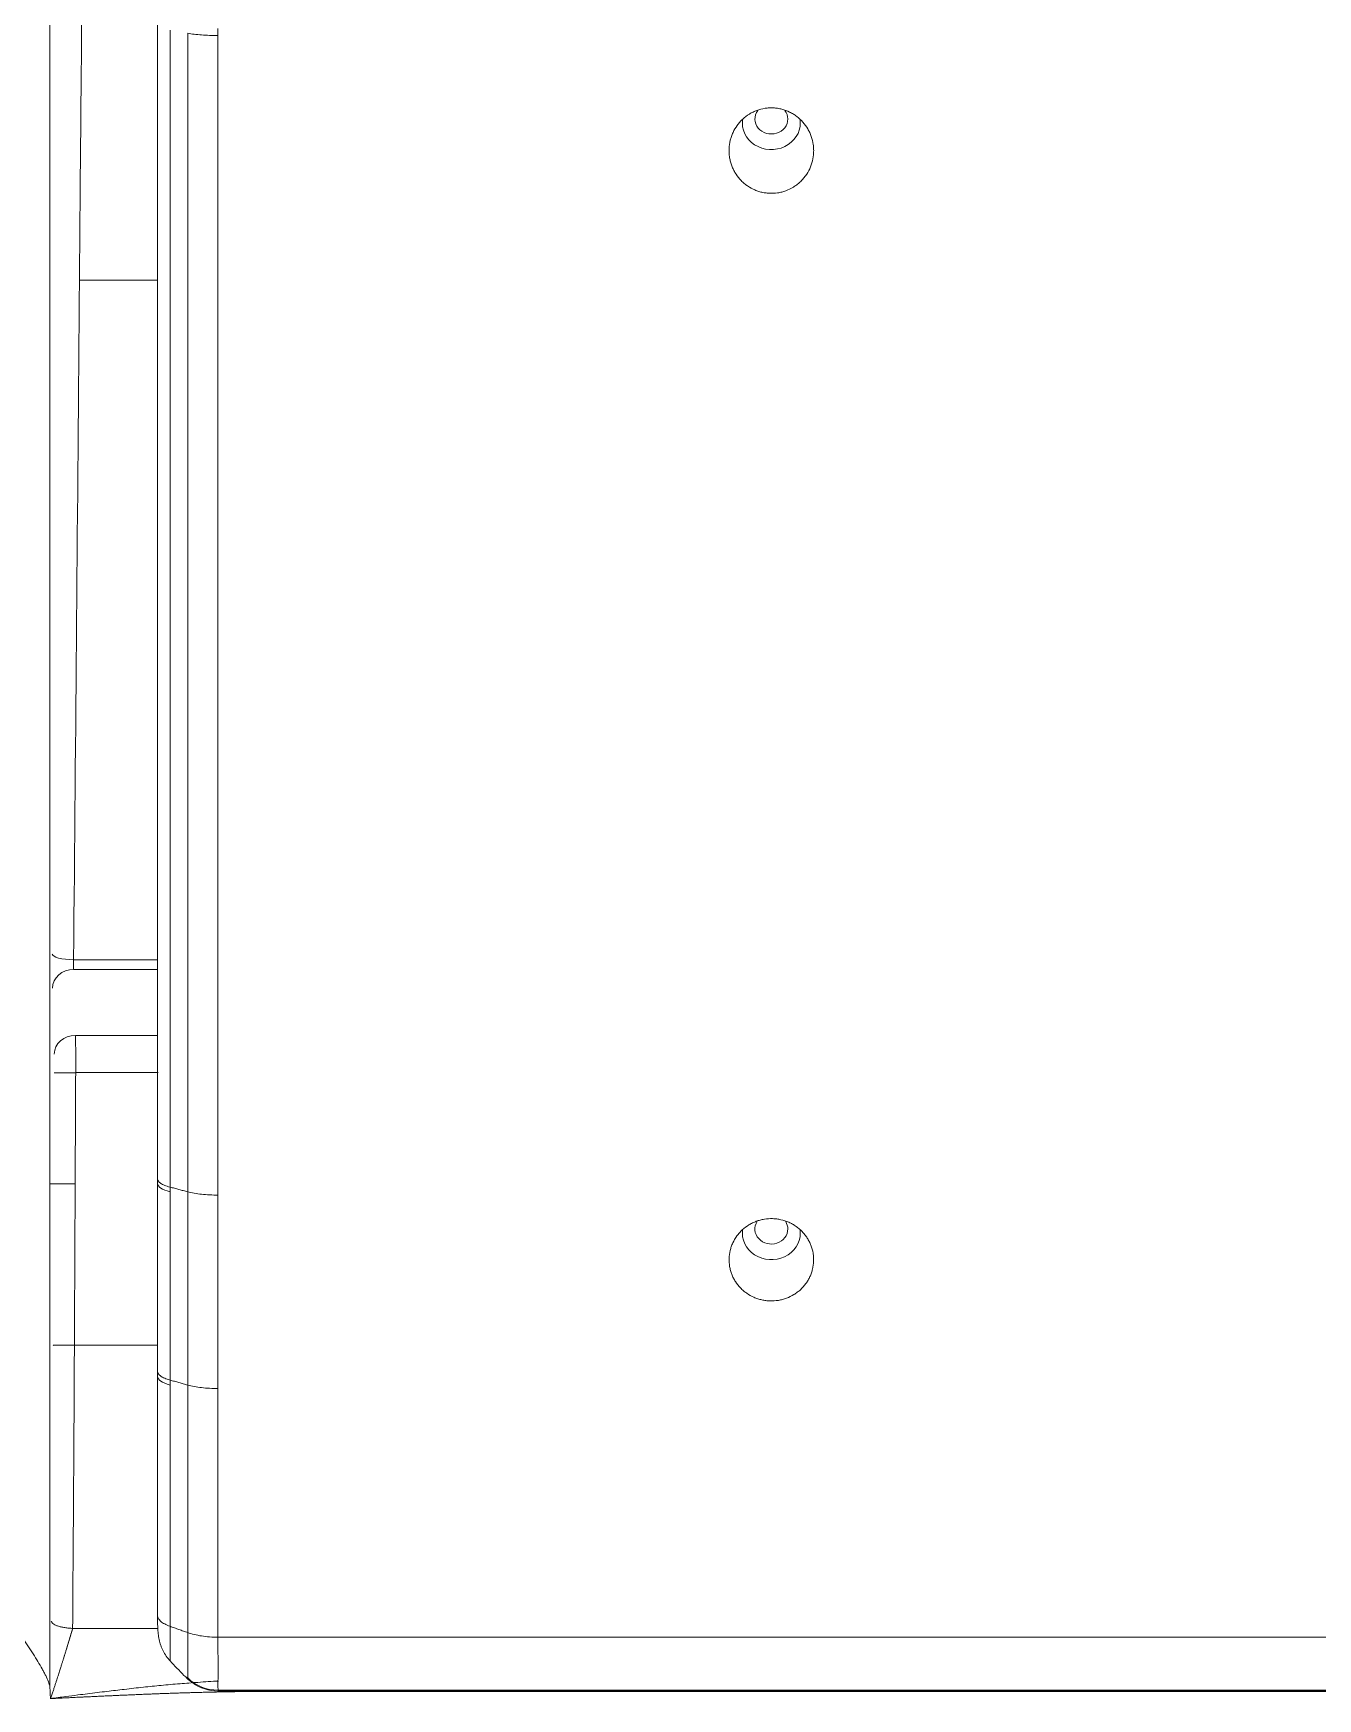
# Model space of a CAD drawing. Header units: inches. Extents: x 3778 to 56227, y -16914 to 35091.
# Drawn here: x 15816.73 to 15846.92, y 17287.92 to 17327.06 of the extents above; entities that cross this region are included whole.
import ezdxf

# ---------------------------------------------------------------- set-up
doc = ezdxf.new("R2010")
doc.units = ezdxf.units.IN
doc.header["$LTSCALE"] = 100
doc.header["$MEASUREMENT"] = 0
doc.layers.add('mark-B', color=2, linetype='Continuous', lineweight=20)
doc.layers.add('RC-LIGHT', color=7, linetype='Continuous')

# ---------------------------------------------------------------- blocks, each defined once
blk = doc.blocks.new('무풍1way 일반')
at = {"layer": 'mark-B'}
for p, q in [((-442.515, -467.083), (-440.676, -467.083)), ((-442.515, -467.083), (-440.676, -467.083)), ((-442.652, -483.05), (-440.674, -483.05)), ((-442.652, -483.05), (-440.674, -483.05)), ((-442.649, -483.278), (-440.671, -483.278)), ((-442.649, -483.278), (-440.671, -483.278)), ((-442.606, -484.828), (-440.669, -484.828)), ((-442.606, -484.828), (-440.669, -484.828)), ((-442.603, -485.705), (-440.667, -485.705)), ((-442.603, -485.705), (-440.667, -485.705)), ((-443.207, -488.316), (-443.117, -488.317)), ((-443.207, -488.316), (-443.117, -488.317)), ((-440.679, -492.112), (-442.633, -492.112)), ((-440.679, -492.112), (-442.633, -492.112)), ((-442.673, -498.766), (-440.667, -498.766)), ((-442.673, -498.766), (-440.667, -498.766)), ((-439.258, -500.218), (-439.258, -500.239)), ((-439.258, -500.218), (439.258, -500.218)), ((-439.258, -500.239), (439.258, -500.239))]:
    blk.add_line(p, q, dxfattribs=at)
blk.add_arc((-439.258, -499.235), 1.004, 233.9129, 270, dxfattribs=at)
for centre, major_axis, ratio, start_param, end_param in [((-426.253, -463.388), (-0.681, 0), 0.913545, 0, 3.286696), ((-426.253, -463.388), (-0.681, 0), 0.913545, 6.152808, 6.283185), ((-426.253, -463.291), (0.387, 0), 0.913545, 2.546164, 6.283185), ((-426.253, -463.291), (0.387, 0), 0.913545, 0, 0.595424), ((-442.652, -482.924), (-0.502, 0.005), 0.251436, 0.018033, 1.573065), ((-442.652, -482.924), (-0.502, 0.005), 0.251436, 0.018033, 1.573065), ((-442.649, -483.721), (-0.502, -0.014), 0.882211, 4.687531, 6.246111), ((-442.649, -483.721), (-0.502, -0.014), 0.882211, 4.687531, 6.246111), ((-442.606, -485.271), (-0.502, -0.014), 0.882212, 4.687615, 6.246111), ((-442.606, -485.271), (-0.502, -0.014), 0.882212, 4.687615, 6.246111), ((-442.603, -485.71), (-0.502, 0.002), 0.008728, 4.712428, 6.265731), ((-442.603, -485.71), (-0.502, 0.002), 0.008728, 4.712428, 6.265731), ((-442.615, -488.319), (-0.502, 0.002), 0.008728, 4.71243, 6.265731), ((-442.615, -488.319), (-0.502, 0.002), 0.008728, 4.71243, 6.265731), ((-439.675, -488.316), (1.004, 0), 0.26578, 3.141593, 3.926986), ((-426.253, -489.379), (0.387, 0), 0.913545, 2.611837, 6.283185), ((-426.253, -489.379), (0.387, 0), 0.913545, 0, 0.512863), ((-426.253, -489.476), (-0.681, 0), 0.913545, 0, 3.274619), ((-426.253, -489.476), (-0.681, 0), 0.913545, 6.175878, 6.283185), ((-442.633, -492.116), (-0.502, 0.002), 0.008728, 4.712432, 6.265731), ((-442.633, -492.116), (-0.502, 0.002), 0.008728, 4.712432, 6.265731), ((-439.675, -492.848), (1.004, 0), 0.280106, 3.141593, 3.926984), ((-439.258, -499.235), (-0.591, -0.811), 0.756295, 6.065944, 6.283184), ((-439.258, -499.235), (1.004, 0.022), 0.979035, 3.906218, 4.691336)]:
    blk.add_ellipse(centre, major_axis=major_axis, ratio=ratio, start_param=start_param, end_param=end_param, dxfattribs=at)
for points, degree, knots in [([(-443.207, -435.562), (-443.207, -439.993), (-443.207, -444.421), (-443.207, -451.054), (-443.207, -453.265), (-443.206, -456.578), (-443.206, -457.682), (-443.207, -459.89), (-443.207, -460.994), (-443.207, -462.648), (-443.207, -463.199), (-443.207, -464.301), (-443.207, -464.851), (-443.207, -466.502), (-443.207, -467.602), (-443.207, -470.896), (-443.207, -473.087), (-443.207, -476.366), (-443.207, -477.458), (-443.207, -479.638), (-443.207, -480.727), (-443.207, -483.988), (-443.207, -486.155), (-443.207, -488.316)], 3, [0, 0, 0, 0, 0.25, 0.25, 0.375, 0.375, 0.4375, 0.4375, 0.5, 0.5, 0.53125, 0.53125, 0.5625, 0.5625, 0.625, 0.625, 0.75, 0.75, 0.8125, 0.8125, 0.875, 0.875, 1, 1, 1, 1]), ([(-443.207, -435.562), (-443.207, -439.993), (-443.207, -444.421), (-443.207, -451.054), (-443.207, -453.265), (-443.206, -456.578), (-443.206, -457.682), (-443.207, -459.89), (-443.207, -460.994), (-443.207, -462.648), (-443.207, -463.199), (-443.207, -464.301), (-443.207, -464.851), (-443.207, -466.502), (-443.207, -467.602), (-443.207, -470.896), (-443.207, -473.087), (-443.207, -476.366), (-443.207, -477.458), (-443.207, -479.638), (-443.207, -480.727), (-443.207, -483.988), (-443.207, -486.155), (-443.207, -488.316)], 3, [0, 0, 0, 0, 0.25, 0.25, 0.375, 0.375, 0.4375, 0.4375, 0.5, 0.5, 0.53125, 0.53125, 0.5625, 0.5625, 0.625, 0.625, 0.75, 0.75, 0.8125, 0.8125, 0.875, 0.875, 1, 1, 1, 1]), ([(-442.132, -439.242), (-442.153, -440.171), (-442.173, -441.134), (-442.212, -443.126), (-442.231, -444.154), (-442.268, -446.277), (-442.286, -447.371), (-442.308, -448.78), (-442.313, -449.064), (-442.319, -449.493), (-442.321, -449.637), (-442.325, -449.925), (-442.336, -450.646), (-442.346, -451.376), (-442.371, -453.143), (-442.386, -454.342), (-442.415, -456.78), (-442.429, -458.02), (-442.456, -460.539), (-442.469, -461.819), (-442.493, -464.42), (-442.505, -465.741), (-442.515, -467.083)], 3, [0, 0, 0, 0, 0.125, 0.125, 0.25, 0.25, 0.375, 0.375, 0.40625, 0.40625, 0.421875, 0.421875, 0.4375, 0.5, 0.5, 0.625, 0.625, 0.75, 0.75, 0.875, 0.875, 1, 1, 1, 1]), ([(-442.132, -439.242), (-442.153, -440.171), (-442.173, -441.134), (-442.212, -443.126), (-442.231, -444.154), (-442.268, -446.277), (-442.286, -447.371), (-442.308, -448.78), (-442.313, -449.064), (-442.319, -449.493), (-442.321, -449.637), (-442.325, -449.925), (-442.336, -450.646), (-442.346, -451.376), (-442.371, -453.143), (-442.386, -454.342), (-442.415, -456.78), (-442.429, -458.02), (-442.456, -460.539), (-442.469, -461.819), (-442.493, -464.42), (-442.505, -465.741), (-442.515, -467.083)], 3, [0, 0, 0, 0, 0.125, 0.125, 0.25, 0.25, 0.375, 0.375, 0.40625, 0.40625, 0.421875, 0.421875, 0.4375, 0.5, 0.5, 0.625, 0.625, 0.75, 0.75, 0.875, 0.875, 1, 1, 1, 1]), ([(-440.679, -461.076), (-440.679, -462.218), (-440.679, -463.358), (-440.679, -465.635), (-440.679, -466.773), (-440.679, -470.181), (-440.679, -472.448), (-440.679, -475.841), (-440.679, -476.97), (-440.679, -479.226), (-440.679, -480.352), (-440.679, -483.727), (-440.679, -485.97), (-440.679, -488.206)], 3, [0, 0, 0, 0, 0.125, 0.125, 0.25, 0.25, 0.5, 0.5, 0.625, 0.625, 0.75, 0.75, 1, 1, 1, 1]), ([(-440.385, -461.203), (-440.385, -462.347), (-440.385, -463.49), (-440.385, -465.773), (-440.385, -466.913), (-440.385, -470.329), (-440.385, -472.601), (-440.385, -477.134), (-440.385, -479.395), (-440.385, -483.905), (-440.385, -486.153), (-440.385, -488.395)], 3, [0, 0, 0, 0, 0.125, 0.125, 0.25, 0.25, 0.5, 0.5, 0.75, 0.75, 1, 1, 1, 1]), ([(-439.969, -488.505), (-439.969, -486.26), (-439.969, -484.009), (-439.969, -480.622), (-439.969, -479.492), (-439.969, -477.228), (-439.969, -474.962), (-439.969, -472.689), (-439.969, -470.414), (-439.969, -469.275), (-439.969, -465.854), (-439.969, -463.568), (-439.969, -461.278)], 3, [0, 0, 0, 0, 0.25, 0.25, 0.375, 0.375, 0.5, 0.625, 0.625, 0.75, 0.75, 1, 1, 1, 1]), ([(-439.259, -461.33), (-439.325, -461.33), (-439.391, -461.329), (-439.52, -461.325), (-439.583, -461.321), (-439.704, -461.312), (-439.763, -461.307), (-439.872, -461.294), (-439.923, -461.286), (-439.969, -461.278)], 3, [0, 0, 0, 0, 0.25, 0.25, 0.5, 0.5, 0.75, 0.75, 1, 1, 1, 1]), ([(-439.259, -461.33), (-439.259, -463.623), (-439.259, -465.911), (-439.259, -469.335), (-439.259, -470.475), (-439.259, -472.752), (-439.259, -475.027), (-439.259, -477.296), (-439.259, -479.562), (-439.259, -480.693), (-439.259, -484.083), (-439.259, -486.336), (-439.259, -488.583)], 3, [0, 0, 0, 0, 0.25, 0.25, 0.375, 0.375, 0.5, 0.625, 0.625, 0.75, 0.75, 1, 1, 1, 1]), ([(-427.246, -463.985), (-427.243, -463.92), (-427.234, -463.856), (-427.21, -463.762), (-427.201, -463.731), (-427.18, -463.669), (-427.167, -463.639), (-427.126, -463.55), (-427.093, -463.494), (-427.036, -463.415), (-427.016, -463.39), (-426.983, -463.353), (-426.972, -463.34), (-426.949, -463.317), (-426.937, -463.306), (-426.877, -463.25), (-426.825, -463.211), (-426.755, -463.168), (-426.741, -463.159), (-426.712, -463.143), (-426.697, -463.136), (-426.653, -463.114), (-426.622, -463.101), (-426.53, -463.068), (-426.466, -463.051), (-426.368, -463.036), (-426.335, -463.033), (-426.269, -463.03), (-426.203, -463.03), (-426.138, -463.036), (-426.088, -463.044), (-426.072, -463.047), (-426.039, -463.053), (-426.023, -463.057), (-425.943, -463.078), (-425.882, -463.1), (-425.808, -463.136), (-425.793, -463.144), (-425.764, -463.16), (-425.75, -463.168), (-425.708, -463.194), (-425.681, -463.212), (-425.603, -463.272), (-425.555, -463.316), (-425.467, -463.415), (-425.429, -463.468), (-425.38, -463.552), (-425.365, -463.581), (-425.345, -463.625), (-425.338, -463.64), (-425.326, -463.671), (-425.32, -463.686), (-425.293, -463.763), (-425.278, -463.826), (-425.266, -463.906), (-425.264, -463.922), (-425.261, -463.954), (-425.26, -463.971), (-425.258, -464.019), (-425.258, -464.052), (-425.263, -464.149), (-425.272, -464.213), (-425.295, -464.307), (-425.304, -464.339), (-425.326, -464.4), (-425.338, -464.43), (-425.379, -464.518), (-425.411, -464.575), (-425.469, -464.654), (-425.49, -464.68), (-425.533, -464.729), (-425.579, -464.775), (-425.629, -464.817), (-425.668, -464.847), (-425.681, -464.857), (-425.708, -464.875), (-425.722, -464.884), (-425.793, -464.927), (-425.851, -464.956), (-425.944, -464.99), (-425.975, -465), (-426.04, -465.016), (-426.072, -465.023), (-426.17, -465.038), (-426.236, -465.041), (-426.318, -465.037), (-426.335, -465.036), (-426.368, -465.032), (-426.417, -465.026), (-426.498, -465.01), (-426.561, -464.99), (-426.607, -464.973), (-426.622, -464.967), (-426.653, -464.954), (-426.668, -464.947), (-426.743, -464.911), (-426.798, -464.877), (-426.877, -464.818), (-426.902, -464.797), (-426.95, -464.752), (-426.973, -464.728), (-427.038, -464.655), (-427.076, -464.603), (-427.117, -464.532), (-427.125, -464.518), (-427.14, -464.489), (-427.162, -464.445), (-427.192, -464.37), (-427.211, -464.308), (-427.222, -464.26), (-427.226, -464.244), (-427.232, -464.212), (-427.235, -464.196), (-427.246, -464.115), (-427.25, -464.05), (-427.246, -463.985)], 3, [0, 0, 0, 0, 0.03125, 0.03125, 0.046875, 0.046875, 0.0625, 0.0625, 0.09375, 0.09375, 0.109375, 0.109375, 0.117187, 0.117187, 0.125, 0.125, 0.15625, 0.15625, 0.164062, 0.164062, 0.171875, 0.171875, 0.1875, 0.1875, 0.21875, 0.21875, 0.234375, 0.234375, 0.25, 0.265625, 0.265625, 0.273437, 0.273437, 0.28125, 0.28125, 0.3125, 0.3125, 0.320312, 0.320312, 0.328125, 0.328125, 0.34375, 0.34375, 0.375, 0.375, 0.40625, 0.40625, 0.421875, 0.421875, 0.429687, 0.429687, 0.4375, 0.4375, 0.46875, 0.46875, 0.476562, 0.476562, 0.484375, 0.484375, 0.5, 0.5, 0.53125, 0.53125, 0.546875, 0.546875, 0.5625, 0.5625, 0.59375, 0.59375, 0.609375, 0.609375, 0.625, 0.640625, 0.640625, 0.648437, 0.648437, 0.65625, 0.65625, 0.6875, 0.6875, 0.703125, 0.703125, 0.71875, 0.71875, 0.75, 0.75, 0.757812, 0.757812, 0.765625, 0.78125, 0.796875, 0.796875, 0.804687, 0.804687, 0.8125, 0.8125, 0.84375, 0.84375, 0.859375, 0.859375, 0.875, 0.875, 0.90625, 0.90625, 0.914062, 0.914062, 0.921875, 0.9375, 0.953125, 0.953125, 0.960937, 0.960937, 0.96875, 0.96875, 1, 1, 1, 1]), ([(-442.652, -483.05), (-442.652, -483.061), (-442.652, -483.072), (-442.653, -483.094), (-442.653, -483.106), (-442.653, -483.128), (-442.653, -483.139), (-442.653, -483.161), (-442.653, -483.171), (-442.653, -483.202), (-442.653, -483.221), (-442.651, -483.254), (-442.65, -483.267), (-442.649, -483.278)], 3, [0, 0, 0, 0, 0.125, 0.125, 0.25, 0.25, 0.375, 0.375, 0.5, 0.5, 0.75, 0.75, 1, 1, 1, 1]), ([(-442.652, -483.05), (-442.652, -483.061), (-442.652, -483.072), (-442.653, -483.094), (-442.653, -483.106), (-442.653, -483.128), (-442.653, -483.139), (-442.653, -483.161), (-442.653, -483.171), (-442.653, -483.202), (-442.653, -483.221), (-442.651, -483.254), (-442.65, -483.267), (-442.649, -483.278)], 3, [0, 0, 0, 0, 0.125, 0.125, 0.25, 0.25, 0.375, 0.375, 0.5, 0.5, 0.75, 0.75, 1, 1, 1, 1]), ([(-442.606, -484.828), (-442.606, -484.839), (-442.605, -484.85), (-442.605, -484.874), (-442.605, -484.887), (-442.605, -484.926), (-442.604, -484.954), (-442.604, -485.001), (-442.604, -485.016), (-442.604, -485.049), (-442.604, -485.066), (-442.603, -485.119), (-442.603, -485.193), (-442.603, -485.272), (-442.603, -485.334), (-442.603, -485.355), (-442.603, -485.397), (-442.603, -485.419), (-442.603, -485.483), (-442.603, -485.571), (-442.603, -485.66), (-442.603, -485.705)], 3, [0, 0, 0, 0, 0.0625, 0.0625, 0.125, 0.125, 0.25, 0.25, 0.3125, 0.3125, 0.375, 0.375, 0.5, 0.625, 0.625, 0.6875, 0.6875, 0.75, 0.75, 0.875, 1, 1, 1, 1]), ([(-442.606, -484.828), (-442.606, -484.839), (-442.605, -484.85), (-442.605, -484.874), (-442.605, -484.887), (-442.605, -484.926), (-442.604, -484.954), (-442.604, -485.001), (-442.604, -485.016), (-442.604, -485.049), (-442.604, -485.066), (-442.603, -485.119), (-442.603, -485.193), (-442.603, -485.272), (-442.603, -485.334), (-442.603, -485.355), (-442.603, -485.397), (-442.603, -485.419), (-442.603, -485.483), (-442.603, -485.571), (-442.603, -485.66), (-442.603, -485.705)], 3, [0, 0, 0, 0, 0.0625, 0.0625, 0.125, 0.125, 0.25, 0.25, 0.3125, 0.3125, 0.375, 0.375, 0.5, 0.625, 0.625, 0.6875, 0.6875, 0.75, 0.75, 0.875, 1, 1, 1, 1]), ([(-443.207, -488.316), (-443.207, -489.308), (-443.207, -490.298), (-443.207, -492.276), (-443.207, -493.264), (-443.208, -495.236), (-443.208, -496.221), (-443.208, -497.696), (-443.208, -498.188), (-443.208, -499.17), (-443.208, -499.66), (-443.208, -500.15)], 3, [0, 0, 0, 0, 0.25, 0.25, 0.5, 0.5, 0.75, 0.75, 0.875, 0.875, 1, 1, 1, 1]), ([(-443.207, -488.316), (-443.207, -489.308), (-443.207, -490.298), (-443.207, -492.276), (-443.207, -493.264), (-443.208, -495.236), (-443.208, -496.221), (-443.208, -497.696), (-443.208, -498.188), (-443.208, -499.17), (-443.208, -499.66), (-443.208, -500.15)], 3, [0, 0, 0, 0, 0.25, 0.25, 0.5, 0.5, 0.75, 0.75, 0.875, 0.875, 1, 1, 1, 1]), ([(-440.385, -488.395), (-440.431, -488.382), (-440.473, -488.369), (-440.546, -488.34), (-440.577, -488.324), (-440.628, -488.292), (-440.647, -488.275), (-440.673, -488.241), (-440.679, -488.224), (-440.679, -488.206)], 3, [0, 0, 0, 0, 0.25, 0.25, 0.5, 0.5, 0.75, 0.75, 1, 1, 1, 1]), ([(-439.259, -488.583), (-439.325, -488.583), (-439.39, -488.581), (-439.519, -488.574), (-439.583, -488.569), (-439.704, -488.556), (-439.762, -488.548), (-439.871, -488.528), (-439.923, -488.517), (-439.969, -488.505)], 3, [0, 0, 0, 0, 0.25, 0.25, 0.5, 0.5, 0.75, 0.75, 1, 1, 1, 1]), ([(-427.246, -490.073), (-427.244, -490.01), (-427.236, -489.947), (-427.214, -489.856), (-427.205, -489.825), (-427.185, -489.765), (-427.173, -489.736), (-427.133, -489.649), (-427.101, -489.595), (-427.045, -489.517), (-427.025, -489.492), (-426.982, -489.444), (-426.959, -489.421), (-426.888, -489.356), (-426.837, -489.318), (-426.768, -489.275), (-426.754, -489.267), (-426.725, -489.251), (-426.682, -489.229), (-426.607, -489.197), (-426.545, -489.178), (-426.498, -489.165), (-426.482, -489.161), (-426.45, -489.154), (-426.434, -489.151), (-426.353, -489.138), (-426.288, -489.134), (-426.19, -489.137), (-426.157, -489.139), (-426.108, -489.145), (-426.092, -489.148), (-426.06, -489.154), (-426.044, -489.157), (-425.964, -489.175), (-425.903, -489.195), (-425.828, -489.228), (-425.813, -489.235), (-425.784, -489.25), (-425.77, -489.257), (-425.727, -489.281), (-425.7, -489.298), (-425.621, -489.354), (-425.572, -489.395), (-425.505, -489.465), (-425.484, -489.49), (-425.444, -489.54), (-425.407, -489.591), (-425.376, -489.647), (-425.347, -489.703), (-425.334, -489.733), (-425.3, -489.821), (-425.283, -489.882), (-425.27, -489.959), (-425.268, -489.975), (-425.264, -490.006), (-425.262, -490.022), (-425.259, -490.07), (-425.258, -490.101), (-425.261, -490.195), (-425.27, -490.258), (-425.288, -490.335), (-425.292, -490.35), (-425.301, -490.38), (-425.315, -490.426), (-425.344, -490.499), (-425.374, -490.555), (-425.398, -490.596), (-425.406, -490.61), (-425.423, -490.636), (-425.433, -490.649), (-425.48, -490.714), (-425.522, -490.762), (-425.593, -490.827), (-425.618, -490.847), (-425.656, -490.877), (-425.67, -490.886), (-425.697, -490.904), (-425.71, -490.913), (-425.779, -490.955), (-425.837, -490.984), (-425.914, -491.012), (-425.929, -491.017), (-425.96, -491.027), (-425.976, -491.032), (-426.024, -491.044), (-426.056, -491.051), (-426.152, -491.067), (-426.217, -491.071), (-426.299, -491.069), (-426.316, -491.068), (-426.348, -491.065), (-426.397, -491.06), (-426.477, -491.046), (-426.54, -491.029), (-426.587, -491.014), (-426.602, -491.008), (-426.633, -490.997), (-426.648, -490.99), (-426.722, -490.958), (-426.779, -490.926), (-426.858, -490.871), (-426.883, -490.851), (-426.933, -490.809), (-426.956, -490.787), (-427.023, -490.718), (-427.062, -490.668), (-427.105, -490.601), (-427.114, -490.587), (-427.129, -490.559), (-427.152, -490.517), (-427.184, -490.445), (-427.204, -490.385), (-427.217, -490.34), (-427.221, -490.324), (-427.227, -490.294), (-427.231, -490.278), (-427.244, -490.2), (-427.248, -490.137), (-427.246, -490.073)], 3, [0, 0, 0, 0, 0.03125, 0.03125, 0.046875, 0.046875, 0.0625, 0.0625, 0.09375, 0.09375, 0.109375, 0.109375, 0.125, 0.125, 0.15625, 0.15625, 0.164062, 0.164062, 0.171875, 0.1875, 0.203125, 0.203125, 0.210937, 0.210937, 0.21875, 0.21875, 0.25, 0.25, 0.265625, 0.265625, 0.273437, 0.273437, 0.28125, 0.28125, 0.3125, 0.3125, 0.320312, 0.320312, 0.328125, 0.328125, 0.34375, 0.34375, 0.375, 0.375, 0.390625, 0.390625, 0.40625, 0.421875, 0.421875, 0.4375, 0.4375, 0.46875, 0.46875, 0.476562, 0.476562, 0.484375, 0.484375, 0.5, 0.5, 0.53125, 0.53125, 0.539062, 0.539062, 0.546875, 0.5625, 0.578125, 0.578125, 0.585937, 0.585937, 0.59375, 0.59375, 0.625, 0.625, 0.640625, 0.640625, 0.648437, 0.648437, 0.65625, 0.65625, 0.6875, 0.6875, 0.695312, 0.695312, 0.703125, 0.703125, 0.71875, 0.71875, 0.75, 0.75, 0.757812, 0.757812, 0.765625, 0.78125, 0.796875, 0.796875, 0.804687, 0.804687, 0.8125, 0.8125, 0.84375, 0.84375, 0.859375, 0.859375, 0.875, 0.875, 0.90625, 0.90625, 0.914062, 0.914062, 0.921875, 0.9375, 0.953125, 0.953125, 0.960937, 0.960937, 0.96875, 0.96875, 1, 1, 1, 1]), ([(-442.633, -492.112), (-442.636, -492.668), (-442.639, -493.225), (-442.643, -494.059), (-442.645, -494.336), (-442.648, -494.892), (-442.65, -495.17), (-442.659, -496.558), (-442.667, -497.664), (-442.675, -498.766)], 3, [0, 0, 0, 0, 0.25, 0.25, 0.375, 0.375, 0.5, 0.5, 1, 1, 1, 1]), ([(-442.633, -492.112), (-442.636, -492.668), (-442.639, -493.225), (-442.643, -494.059), (-442.645, -494.336), (-442.648, -494.892), (-442.65, -495.17), (-442.659, -496.558), (-442.667, -497.664), (-442.675, -498.766)], 3, [0, 0, 0, 0, 0.25, 0.25, 0.375, 0.375, 0.5, 0.5, 1, 1, 1, 1]), ([(-440.385, -492.93), (-440.431, -492.917), (-440.473, -492.903), (-440.546, -492.872), (-440.577, -492.856), (-440.628, -492.822), (-440.647, -492.804), (-440.672, -492.768), (-440.679, -492.75), (-440.679, -492.732)], 3, [0, 0, 0, 0, 0.25, 0.25, 0.5, 0.5, 0.75, 0.75, 1, 1, 1, 1]), ([(-439.259, -493.129), (-439.325, -493.129), (-439.39, -493.127), (-439.519, -493.12), (-439.582, -493.114), (-439.704, -493.1), (-439.762, -493.092), (-439.871, -493.071), (-439.922, -493.06), (-439.969, -493.047)], 3, [0, 0, 0, 0, 0.25, 0.25, 0.5, 0.5, 0.75, 0.75, 1, 1, 1, 1]), ([(-442.675, -498.766), (-442.704, -498.765), (-442.735, -498.763), (-442.796, -498.756), (-442.827, -498.752), (-442.888, -498.743), (-442.918, -498.737), (-442.975, -498.724), (-443.002, -498.716), (-443.051, -498.7), (-443.073, -498.691), (-443.11, -498.672), (-443.126, -498.662), (-443.151, -498.642), (-443.161, -498.632), (-443.173, -498.613), (-443.176, -498.603), (-443.177, -498.593)], 3, [0, 0, 0, 0, 0.125, 0.125, 0.25, 0.25, 0.375, 0.375, 0.5, 0.5, 0.625, 0.625, 0.75, 0.75, 0.875, 0.875, 1, 1, 1, 1]), ([(-442.675, -498.766), (-442.704, -498.765), (-442.735, -498.763), (-442.796, -498.756), (-442.827, -498.752), (-442.888, -498.743), (-442.918, -498.737), (-442.975, -498.724), (-443.002, -498.716), (-443.051, -498.7), (-443.073, -498.691), (-443.11, -498.672), (-443.126, -498.662), (-443.151, -498.642), (-443.161, -498.632), (-443.173, -498.613), (-443.176, -498.603), (-443.177, -498.593)], 3, [0, 0, 0, 0, 0.125, 0.125, 0.25, 0.25, 0.375, 0.375, 0.5, 0.5, 0.625, 0.625, 0.75, 0.75, 0.875, 0.875, 1, 1, 1, 1]), ([(-440.385, -498.717), (-440.431, -498.7), (-440.473, -498.682), (-440.546, -498.643), (-440.577, -498.622), (-440.627, -498.579), (-440.647, -498.557), (-440.672, -498.511), (-440.679, -498.488), (-440.679, -498.464)], 3, [0, 0, 0, 0, 0.25, 0.25, 0.5, 0.5, 0.75, 0.75, 1, 1, 1, 1]), ([(-440.384, -499.531), (-440.418, -499.495), (-440.448, -499.458), (-440.502, -499.38), (-440.526, -499.339), (-440.558, -499.275), (-440.568, -499.254), (-440.586, -499.209), (-440.595, -499.187), (-440.618, -499.12), (-440.643, -499.029), (-440.658, -498.937), (-440.669, -498.843), (-440.672, -498.796), (-440.677, -498.701), (-440.678, -498.654), (-440.679, -498.56), (-440.679, -498.512), (-440.679, -498.465)], 3, [0, 0, 0, 0, 0.125, 0.125, 0.25, 0.25, 0.3125, 0.3125, 0.375, 0.375, 0.5, 0.625, 0.625, 0.75, 0.75, 0.875, 0.875, 1, 1, 1, 1]), ([(-443.208, -500.15), (-443.215, -500.11), (-443.228, -500.067), (-443.262, -499.975), (-443.283, -499.927), (-443.321, -499.85), (-443.334, -499.824), (-443.362, -499.77), (-443.377, -499.743), (-443.423, -499.66), (-443.456, -499.603), (-443.526, -499.487), (-443.564, -499.427), (-443.641, -499.304), (-443.682, -499.241), (-443.745, -499.145), (-443.766, -499.112), (-443.81, -499.046), (-443.853, -498.98), (-443.91, -498.896), (-443.949, -498.836), (-443.967, -498.811), (-443.978, -498.793), (-443.984, -498.785), (-443.99, -498.776)], 3, [0, 0, 0, 0, 0.125, 0.125, 0.25, 0.25, 0.3125, 0.3125, 0.375, 0.375, 0.5, 0.5, 0.625, 0.625, 0.75, 0.75, 0.8125, 0.8125, 0.875, 0.9375, 0.96875, 0.984375, 0.984375, 1, 1, 1, 1]), ([(-443.208, -500.15), (-443.215, -500.11), (-443.228, -500.067), (-443.262, -499.975), (-443.283, -499.927), (-443.321, -499.85), (-443.334, -499.824), (-443.362, -499.77), (-443.377, -499.743), (-443.423, -499.66), (-443.456, -499.603), (-443.526, -499.487), (-443.564, -499.427), (-443.641, -499.304), (-443.682, -499.241), (-443.745, -499.145), (-443.766, -499.112), (-443.81, -499.046), (-443.853, -498.98), (-443.91, -498.896), (-443.949, -498.836), (-443.967, -498.811), (-443.978, -498.793), (-443.984, -498.785), (-443.99, -498.776)], 3, [0, 0, 0, 0, 0.125, 0.125, 0.25, 0.25, 0.3125, 0.3125, 0.375, 0.375, 0.5, 0.5, 0.625, 0.625, 0.75, 0.75, 0.8125, 0.8125, 0.875, 0.9375, 0.96875, 0.984375, 0.984375, 1, 1, 1, 1]), ([(-442.673, -498.766), (-442.677, -498.78), (-442.686, -498.808), (-442.698, -498.848), (-442.71, -498.889), (-442.722, -498.929), (-442.734, -498.968), (-442.745, -499.007), (-442.757, -499.046), (-442.769, -499.085), (-442.78, -499.122), (-442.792, -499.16), (-442.803, -499.197), (-442.814, -499.233), (-442.825, -499.27), (-442.836, -499.305), (-442.847, -499.341), (-442.858, -499.376), (-442.869, -499.41), (-442.879, -499.444), (-442.89, -499.478), (-442.9, -499.511), (-442.911, -499.544), (-442.921, -499.576), (-442.931, -499.609), (-442.942, -499.644), (-442.954, -499.682), (-442.967, -499.726), (-442.982, -499.775), (-442.999, -499.828), (-443.017, -499.886), (-443.037, -499.947), (-443.059, -500.013), (-443.082, -500.083), (-443.107, -500.159), (-443.133, -500.241), (-443.161, -500.327), (-443.181, -500.387), (-443.191, -500.418)], 3, [0, 0, 0, 0, 0.023917, 0.047641, 0.071171, 0.094506, 0.117643, 0.140582, 0.163322, 0.185862, 0.208201, 0.230339, 0.252277, 0.274014, 0.295552, 0.31689, 0.33803, 0.358973, 0.37972, 0.400273, 0.420635, 0.440807, 0.460791, 0.480591, 0.500209, 0.520306, 0.543917, 0.570849, 0.600897, 0.633847, 0.669492, 0.707621, 0.748156, 0.791877, 0.838921, 0.88929, 0.942983, 1, 1, 1, 1]), ([(-442.689, -498.82), (-442.693, -498.833), (-442.701, -498.86), (-442.713, -498.9), (-442.725, -498.939), (-442.737, -498.978), (-442.748, -499.017), (-442.76, -499.055), (-442.771, -499.092), (-442.782, -499.13), (-442.794, -499.166), (-442.805, -499.203), (-442.816, -499.239), (-442.827, -499.275), (-442.838, -499.31), (-442.848, -499.344), (-442.859, -499.379), (-442.87, -499.413), (-442.88, -499.446), (-442.89, -499.48), (-442.901, -499.512), (-442.911, -499.545), (-442.921, -499.577), (-442.931, -499.609), (-442.942, -499.644), (-442.954, -499.682), (-442.967, -499.726), (-442.982, -499.775), (-442.999, -499.828), (-443.017, -499.886), (-443.037, -499.947), (-443.059, -500.013), (-443.082, -500.083), (-443.107, -500.159), (-443.133, -500.241), (-443.161, -500.327), (-443.181, -500.387), (-443.191, -500.418)], 3, [0, 0, 0, 0, 0.024092, 0.047988, 0.071688, 0.095189, 0.118491, 0.141593, 0.164493, 0.187192, 0.20969, 0.231986, 0.254082, 0.275976, 0.297671, 0.319166, 0.340464, 0.361566, 0.382473, 0.403188, 0.423713, 0.444049, 0.4642, 0.484169, 0.50491, 0.529279, 0.557076, 0.588088, 0.622096, 0.658884, 0.698238, 0.740074, 0.785197, 0.833751, 0.885737, 0.941153, 1, 1, 1, 1]), ([(-442.673, -498.766), (-442.676, -498.775), (-442.681, -498.793), (-442.687, -498.811), (-442.689, -498.82)], 3, [0, 0, 0, 0, 0.501304, 1, 1, 1, 1]), ([(-440.385, -498.717), (-440.385, -498.72), (-440.385, -498.723), (-440.385, -498.73), (-440.385, -498.74), (-440.385, -498.762), (-440.385, -498.808), (-440.385, -498.845), (-440.385, -498.919), (-440.385, -498.966), (-440.385, -499.034), (-440.385, -499.056), (-440.384, -499.1), (-440.384, -499.121), (-440.384, -499.182), (-440.384, -499.258), (-440.385, -499.324), (-440.385, -499.369), (-440.385, -499.383), (-440.385, -499.41), (-440.385, -499.422), (-440.385, -499.457), (-440.385, -499.476), (-440.385, -499.501), (-440.385, -499.508), (-440.384, -499.521), (-440.384, -499.526), (-440.384, -499.531)], 3, [0, 0, 0, 0, 0.007812, 0.007812, 0.015625, 0.03125, 0.0625, 0.125, 0.125, 0.25, 0.25, 0.3125, 0.3125, 0.375, 0.375, 0.5, 0.625, 0.625, 0.6875, 0.6875, 0.75, 0.75, 0.875, 0.875, 0.9375, 0.9375, 1, 1, 1, 1]), ([(-439.259, -498.973), (-439.324, -498.973), (-439.39, -498.97), (-439.519, -498.96), (-439.582, -498.953), (-439.704, -498.935), (-439.762, -498.923), (-439.871, -498.897), (-439.922, -498.882), (-439.969, -498.865)], 3, [0, 0, 0, 0, 0.25, 0.25, 0.5, 0.5, 0.75, 0.75, 1, 1, 1, 1]), ([(-439.968, -499.931), (-439.968, -499.916), (-439.968, -499.897), (-439.969, -499.851), (-439.969, -499.824), (-439.969, -499.777), (-439.969, -499.752), (-439.968, -499.725), (-439.968, -499.706), (-439.968, -499.697), (-439.968, -499.648), (-439.968, -499.562), (-439.968, -499.463), (-439.968, -499.384), (-439.968, -499.357), (-439.968, -499.315), (-439.968, -499.301), (-439.968, -499.272), (-439.968, -499.258), (-439.968, -499.185), (-439.969, -499.124), (-439.969, -499.03), (-439.969, -498.982), (-439.969, -498.924), (-439.969, -498.895), (-439.969, -498.88), (-439.969, -498.874), (-439.969, -498.87), (-439.969, -498.868), (-439.969, -498.866)], 3, [0, 0, 0, 0, 0.125, 0.125, 0.25, 0.25, 0.3125, 0.34375, 0.34375, 0.375, 0.375, 0.5, 0.625, 0.625, 0.6875, 0.6875, 0.71875, 0.71875, 0.75, 0.75, 0.875, 0.875, 0.9375, 0.96875, 0.984375, 0.992187, 0.996094, 0.996094, 1, 1, 1, 1]), ([(-439.259, -498.971), (-439.259, -499.01), (-439.259, -499.049), (-439.259, -499.125), (-439.259, -499.163), (-439.259, -499.273), (-439.258, -499.344), (-439.258, -499.43), (-439.258, -499.447), (-439.258, -499.48), (-439.258, -499.497), (-439.258, -499.546), (-439.258, -499.578), (-439.258, -499.67), (-439.258, -499.786), (-439.258, -499.886), (-439.258, -499.943), (-439.258, -499.955), (-439.258, -499.977), (-439.259, -500.009), (-439.259, -500.038), (-439.259, -500.093), (-439.259, -500.124), (-439.258, -500.178), (-439.258, -500.2), (-439.258, -500.218)], 3, [0, 0, 0, 0, 0.0625, 0.0625, 0.125, 0.125, 0.25, 0.25, 0.28125, 0.28125, 0.3125, 0.3125, 0.375, 0.375, 0.5, 0.625, 0.625, 0.65625, 0.65625, 0.6875, 0.75, 0.75, 0.875, 0.875, 1, 1, 1, 1]), ([(-443.208, -500.15), (-443.207, -500.192), (-443.206, -500.23), (-443.204, -500.279), (-443.203, -500.294), (-443.202, -500.322), (-443.201, -500.334), (-443.199, -500.368), (-443.196, -500.403), (-443.192, -500.416), (-443.191, -500.417)], 3, [0, 0, 0, 0, 0.25, 0.25, 0.375, 0.375, 0.5, 0.5, 0.75, 1, 1, 1, 1]), ([(-443.208, -500.15), (-443.207, -500.192), (-443.206, -500.23), (-443.204, -500.279), (-443.203, -500.294), (-443.202, -500.322), (-443.201, -500.334), (-443.199, -500.368), (-443.196, -500.403), (-443.192, -500.416), (-443.191, -500.417)], 3, [0, 0, 0, 0, 0.25, 0.25, 0.375, 0.375, 0.5, 0.5, 0.75, 1, 1, 1, 1]), ([(-443.191, -500.413), (-443.074, -500.398), (-442.86, -500.37), (-442.571, -500.333), (-442.248, -500.292), (-441.885, -500.248), (-441.447, -500.196), (-441.023, -500.149), (-440.586, -500.104), (-440.158, -500.066), (-439.708, -500.031), (-439.405, -500.012), (-439.244, -500.003)], 3, [0, 0, 0, 0, 0.089622, 0.162942, 0.219959, 0.335958, 0.439674, 0.553022, 0.658944, 0.770969, 0.877655, 1, 1, 1, 1]), ([(-443.191, -500.413), (-443.074, -500.398), (-442.86, -500.37), (-442.571, -500.333), (-442.248, -500.292), (-441.885, -500.248), (-441.447, -500.196), (-441.023, -500.149), (-440.586, -500.104), (-440.158, -500.066), (-439.708, -500.031), (-439.405, -500.012), (-439.244, -500.003)], 3, [0, 0, 0, 0, 0.089622, 0.162942, 0.219959, 0.335958, 0.439674, 0.553022, 0.658944, 0.770969, 0.877655, 1, 1, 1, 1]), ([(443.19, -500.416), (442.614, -500.392), (442.325, -500.381), (441.845, -500.362), (441.459, -500.347), (440.998, -500.33), (440.594, -500.316), (440.141, -500.301), (439.728, -500.29), (438.805, -500.264), (437.997, -500.254), (437.552, -500.248), (437.131, -500.248), (437.037, -500.248), (436.729, -500.248), (436.637, -500.248), (436.451, -500.248), (432.803, -500.248), (422.416, -500.248), (401.641, -500.248), (360.092, -500.248), (276.994, -500.248), (221.595, -500.248), (221.531, -500.248), (0, -500.248), (-110.798, -500.248), (-276.994, -500.248), (-360.092, -500.248), (-401.641, -500.248), (-422.416, -500.248), (-432.803, -500.248), (-437.131, -500.248), (-437.997, -500.248), (-438.124, -500.248), (-438.213, -500.248), (-438.324, -500.248), (-438.64, -500.25), (-438.863, -500.253), (-439.279, -500.259), (-439.728, -500.271), (-440.14, -500.282), (-440.594, -500.299), (-440.997, -500.314), (-441.459, -500.334), (-441.844, -500.351), (-442.325, -500.374), (-442.613, -500.387), (-443.191, -500.416)], 2, [0, 0, 0, 0.000977, 0.000977, 0.001953, 0.001953, 0.00293, 0.00293, 0.003906, 0.003906, 0.005859, 0.005859, 0.006836, 0.006836, 0.007115, 0.007394, 0.007394, 0.007812, 0.015625, 0.03125, 0.0625, 0.125, 0.25, 0.25, 0.5, 0.5, 0.75, 0.875, 0.9375, 0.96875, 0.984375, 0.992188, 0.994141, 0.994141, 0.994385, 0.994385, 0.994629, 0.995117, 0.995117, 0.996094, 0.996094, 0.99707, 0.99707, 0.998047, 0.998047, 0.999023, 0.999023, 1, 1, 1]), ([(443.19, -500.416), (442.614, -500.392), (442.325, -500.381), (441.845, -500.362), (441.459, -500.347), (440.998, -500.33), (440.594, -500.316), (440.141, -500.301), (439.728, -500.29), (438.805, -500.264), (437.997, -500.254), (437.552, -500.248), (437.131, -500.248), (437.037, -500.248), (436.729, -500.248), (436.637, -500.248), (436.451, -500.248), (432.803, -500.248), (422.416, -500.248), (401.641, -500.248), (360.092, -500.248), (276.994, -500.248), (221.595, -500.248), (221.531, -500.248), (0, -500.248), (-110.798, -500.248), (-276.994, -500.248), (-360.092, -500.248), (-401.641, -500.248), (-422.416, -500.248), (-432.803, -500.248), (-437.131, -500.248), (-437.997, -500.248), (-438.124, -500.248), (-438.213, -500.248), (-438.324, -500.248), (-438.64, -500.25), (-438.863, -500.253), (-439.279, -500.259), (-439.728, -500.271), (-440.14, -500.282), (-440.594, -500.299), (-440.997, -500.314), (-441.459, -500.334), (-441.844, -500.351), (-442.325, -500.374), (-442.613, -500.387), (-443.191, -500.416)], 2, [0, 0, 0, 0.000977, 0.000977, 0.001953, 0.001953, 0.00293, 0.00293, 0.003906, 0.003906, 0.005859, 0.005859, 0.006836, 0.006836, 0.007115, 0.007394, 0.007394, 0.007812, 0.015625, 0.03125, 0.0625, 0.125, 0.25, 0.25, 0.5, 0.5, 0.75, 0.875, 0.9375, 0.96875, 0.984375, 0.992188, 0.994141, 0.994141, 0.994385, 0.994385, 0.994629, 0.995117, 0.995117, 0.996094, 0.996094, 0.99707, 0.99707, 0.998047, 0.998047, 0.999023, 0.999023, 1, 1, 1])]:
    blk.add_open_spline(points, degree=degree, knots=knots, dxfattribs=at)
for points, degree in [([(-439.259, -461.162), (-439.259, -461.218), (-439.259, -461.274), (-439.259, -461.33)], 3), ([(-442.515, -467.083), (-442.558, -472.406), (-442.604, -477.728), (-442.652, -483.05)], 3), ([(-442.515, -467.083), (-442.558, -472.406), (-442.604, -477.728), (-442.652, -483.05)], 3), ([(-442.603, -485.705), (-442.607, -486.575), (-442.611, -487.445), (-442.615, -488.315)], 3), ([(-442.603, -485.705), (-442.607, -486.575), (-442.611, -487.445), (-442.615, -488.315)], 3), ([(-442.615, -488.315), (-442.621, -489.581), (-442.627, -490.846), (-442.633, -492.112)], 3), ([(-442.615, -488.315), (-442.621, -489.581), (-442.627, -490.846), (-442.633, -492.112)], 3), ([(-440.679, -488.316), (-440.679, -488.28), (-440.679, -488.243), (-440.679, -488.206)], 3), ([(-440.679, -492.732), (-440.679, -491.263), (-440.679, -489.791), (-440.679, -488.316)], 3), ([(-440.385, -488.395), (-440.385, -488.431), (-440.385, -488.468), (-440.385, -488.505)], 3), ([(-439.969, -488.505), (-440.385, -488.395)], 1), ([(-440.385, -488.505), (-440.385, -489.983), (-440.385, -491.458), (-440.385, -492.93)], 3), ([(-439.969, -493.047), (-439.969, -491.536), (-439.969, -490.022), (-439.969, -488.505)], 3), ([(-439.259, -488.583), (-439.259, -490.101), (-439.259, -491.617), (-439.259, -493.129)], 3), ([(-440.679, -492.848), (-440.679, -492.809), (-440.679, -492.77), (-440.679, -492.732)], 3), ([(-440.679, -498.465), (-440.679, -496.598), (-440.679, -494.725), (-440.679, -492.848)], 3), ([(-440.385, -492.93), (-440.385, -492.969), (-440.385, -493.008), (-440.385, -493.047)], 3), ([(-439.969, -493.047), (-440.385, -492.93)], 1), ([(-440.385, -493.047), (-440.385, -494.942), (-440.385, -496.833), (-440.385, -498.718)], 3), ([(-439.969, -498.867), (-439.969, -496.933), (-439.969, -494.992), (-439.969, -493.047)], 3), ([(-439.259, -493.129), (-439.259, -495.082), (-439.259, -497.03), (-439.259, -498.973)], 3), ([(-439.968, -498.866), (-440.384, -498.717)], 1), ([(0, -498.971), (-146.42, -498.971), (-292.839, -498.971), (-439.259, -498.971)], 3), ([(-440.059, -499.87), (-440.169, -499.758), (-440.277, -499.645), (-440.384, -499.531)], 3), ([(-440.059, -499.87), (-440.032, -499.892), (-440.002, -499.912), (-439.968, -499.931)], 3), ([(-440.014, -499.907), (-439.94, -499.997), (-439.85, -500.039)], 2)]:
    blk.add_open_spline(points, degree=degree, dxfattribs=at)

msp = doc.modelspace()

# ---------------------------------------------------------------- block references
at = {"layer": 'RC-LIGHT'}
msp.add_blockref('무풍1way 일반', (16260.328, 17788.342), dxfattribs=at)

doc.saveas('drawing.dxf')
